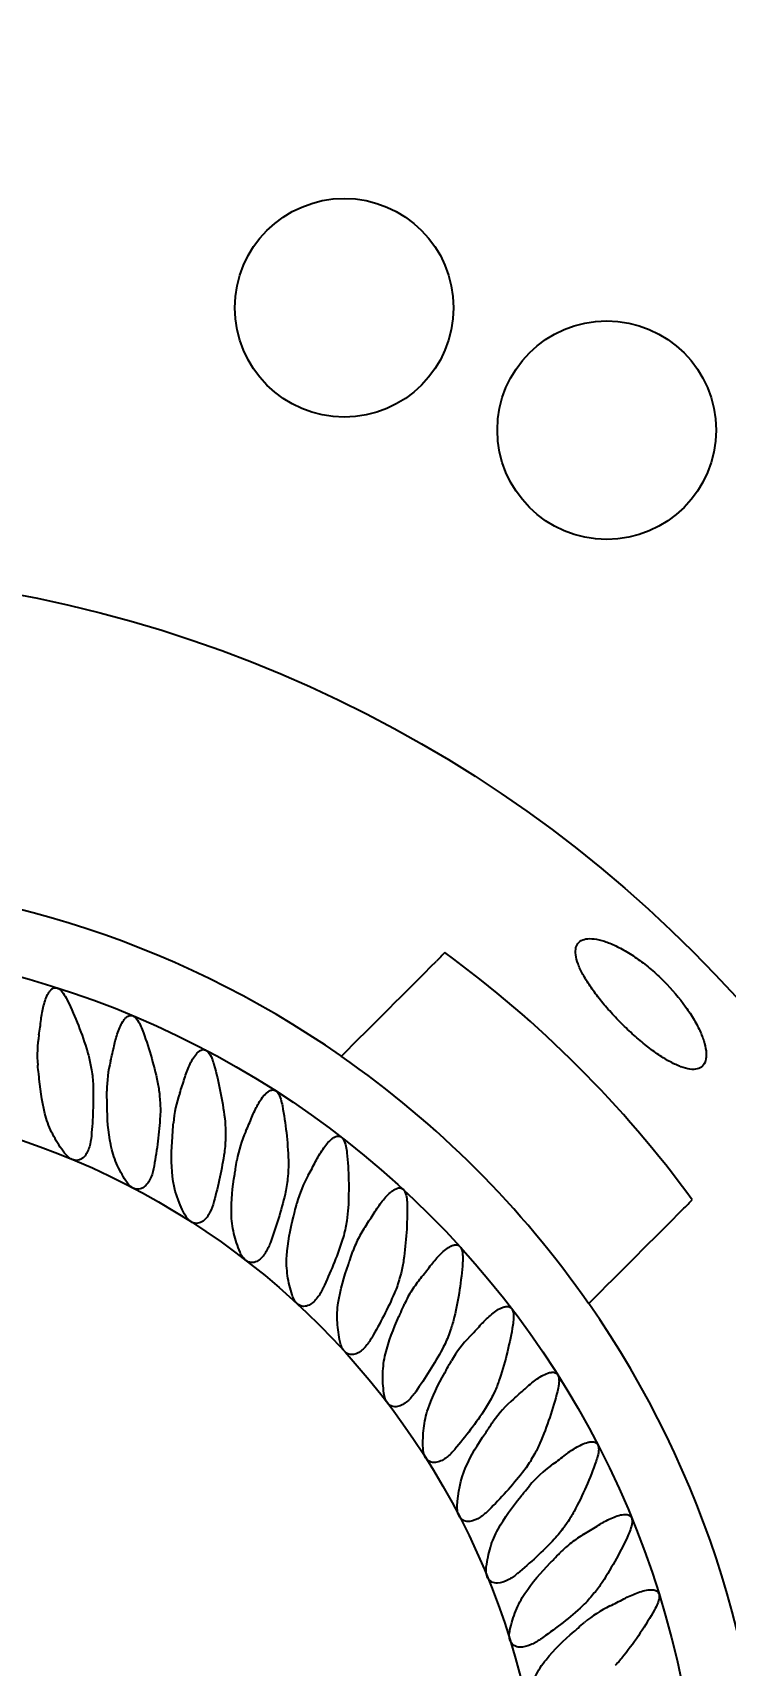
# Model space of a CAD drawing. Header units: millimetres. Extents: x 8 to 3888, y -9869 to 412.
# Drawn here: x 132.7 to 156.5, y 208.7 to 264.8 of the extents above; entities that cross this region are included whole.
import ezdxf

# ---------------------------------------------------------------- set-up
doc = ezdxf.new("R2010")
doc.units = ezdxf.units.MM
doc.layers.add('DIMENSIONS', color=2, linetype='Continuous')
doc.layers.add('OUTLINE', color=7, linetype='Continuous', lineweight=25)
doc.styles.add('SLDTEXTSTYLE0', font='TXT', dxfattribs={"width": 0.75})
doc.dimstyles.new('SLDDIMSTYLE0', dxfattribs={"dimtxt": 3.5, "dimasz": 2, "dimexe": 0, "dimexo": 0.0625, "dimgap": 0.875, "dimtad": 1, "dimdec": 1, "dimrnd": 1e-09, "dimzin": 12, "dimdsep": 46, "dimtxsty": 'SLDTEXTSTYLE0', "dimblk1": 'NONE', "dimsah": 1, "dimcen": 0, "dimadec": 0, "dimazin": 3, "dimtfac": 1, "dimtdec": 1, "dimtmove": 0, "dimatfit": 3, "dimldrblk": 'NONE', "dimfxl": 0, "dimfrac": 2, "dimtolj": 1, "dimtzin": 12, "dimarcsym": 0})
doc.dimstyles.new('SLDDIMSTYLE2', dxfattribs={"dimtxt": 3.5, "dimasz": 2, "dimexe": 0, "dimexo": 0.0625, "dimgap": 0.875, "dimtad": 1, "dimdec": 4, "dimzin": 12, "dimdsep": 46, "dimtxsty": 'SLDTEXTSTYLE0', "dimsah": 1, "dimcen": 0.09, "dimazin": 3, "dimtfac": 1, "dimtofl": 0, "dimtmove": 0, "dimatfit": 3, "dimfxl": 0, "dimfrac": 2, "dimtolj": 1, "dimtzin": 12, "dimarcsym": 0})

# ---------------------------------------------------------------- blocks, each defined once
blk = doc.blocks.new('_D_1')
at = {"layer": 'DIMENSIONS'}
for q in [(77.725, 281.754), (139.774, 174.281)]:
    blk.add_line((108.049, 229.232), q, dxfattribs=at)
blk.add_solid([(108.049, 229.232), (107.482, 231.214), (106.616, 230.714)], dxfattribs=at)
at = {"layer": 'DIMENSIONS', "char_height": 3.5, "attachment_point": 1, "rotation": 300, "style": 'SLDTEXTSTYLE0'}
for s, insert in [('%%c', (82.425, 282.634)), ('63,5', (85.051, 278.086))]:
    blk.add_mtext(s, dxfattribs=dict(at, insert=insert))
blk = doc.blocks.new('_None')
blk = doc.blocks.new('_D_4')
at = {"layer": 'DIMENSIONS'}
blk.add_line((134.666, 154.085), (146.809, 133.053), dxfattribs=at)
blk.add_arc((123.912, 172.713), 43.795, 270, 300, dxfattribs=at)
for points in [[(145.809, 134.785), (143.814, 134.264), (144.295, 133.386)], [(123.912, 128.918), (125.922, 128.464), (125.9, 129.463)]]:
    blk.add_solid(points, dxfattribs=at)
at = {"layer": 'DIMENSIONS', "insert": (130.679, 133.857), "char_height": 3.5, "attachment_point": 1, "rotation": 15, "style": 'SLDTEXTSTYLE0'}
blk.add_mtext('30°', dxfattribs=at)

msp = doc.modelspace()

# ---------------------------------------------------------------- linework, layer by layer
at = {"layer": 'OUTLINE'}
for p, q in [((134.70623, 229.34798), (134.73781, 229.16887)), ((137.06991, 228.30216), (137.08576, 228.12099)), ((139.33344, 227.05432), (139.33344, 226.87245)), ((141.4796, 225.61395), (141.46375, 225.43277)), ((143.49206, 223.992), (143.46048, 223.8129)), ((145.3555, 222.20084), (145.30843, 222.02516)), ((147.05574, 220.25407), (146.99353, 220.08317)), ((148.57983, 218.16653), (148.50297, 218.0017)), ((149.91619, 215.9541), (149.82525, 215.7966)), ((151.05463, 213.63362), (150.95032, 213.48464)), ((151.9865, 211.22275), (151.8696, 211.08343))]:
    msp.add_line(p, q, dxfattribs=at)
for centre, radius in [((143.40668, 255.31901), 3.75), ((152.41153, 251.11998), 3.75), ((123.91153, 201.75653), 44.5), ((123.91153, 201.75653), 31.72583), ((123.91153, 201.75653), 26.37716)]:
    msp.add_circle(centre, radius, dxfattribs=at)
for radius, start, end in [(33.96882, 55.173677, 124.826323), (38.92189, 36.132214, 53.867786), (33.9621, 34.824287, 55.175713), (33.96882, 325.173677, 34.826323)]:
    msp.add_arc((123.91153, 201.75653), radius, start, end, dxfattribs=at)
for points, knots in [([(154.36953, 232.21453), (154.22934, 232.35472), (154.08595, 232.487), (153.79309, 232.73647), (153.64195, 232.85482), (153.34258, 233.0692), (153.19486, 233.16514), (152.9037, 233.33511), (152.75955, 233.40924), (152.48835, 233.52929), (152.35972, 233.57625), (152.1172, 233.64388), (152.00536, 233.6638), (151.80598, 233.67603), (151.71695, 233.66847), (151.56522, 233.62575), (151.50369, 233.59119), (151.40866, 233.49645), (151.37513, 233.43537), (151.33935, 233.29134), (151.33654, 233.20844), (151.36099, 233.02044), (151.38863, 232.91528), (151.47156, 232.69119), (151.52692, 232.57126), (151.66599, 232.31448), (151.74758, 232.1816), (151.93286, 231.90756), (152.03791, 231.76469), (152.26479, 231.4776), (152.3858, 231.33416), (152.64249, 231.04717), (152.77925, 230.9027), (153.05614, 230.62576), (153.19747, 230.49183), (153.48615, 230.23336), (153.63158, 230.11067), (153.91677, 229.88515), (154.05866, 229.78059), (154.33567, 229.59311), (154.46816, 229.51185), (154.72195, 229.37411), (154.84442, 229.31731), (155.06944, 229.23386), (155.17268, 229.20661), (155.36096, 229.18162), (155.44565, 229.18433), (155.58939, 229.21975), (155.64958, 229.25223), (155.74582, 229.34791), (155.78044, 229.40984), (155.82304, 229.55975), (155.83103, 229.64895), (155.81896, 229.84958), (155.79928, 229.96005), (155.73258, 230.20062), (155.68487, 230.33189), (155.56494, 230.60312), (155.4926, 230.74413), (155.32217, 231.03666), (155.22485, 231.18655), (154.90558, 231.63276), (154.6499, 231.93416), (154.36953, 232.21453)], [0, 0, 0, 0, 0.03125, 0.03125, 0.0625, 0.0625, 0.09375, 0.09375, 0.125, 0.125, 0.15625, 0.15625, 0.1875, 0.1875, 0.21875, 0.21875, 0.25, 0.25, 0.28125, 0.28125, 0.3125, 0.3125, 0.34375, 0.34375, 0.375, 0.375, 0.40625, 0.40625, 0.4375, 0.4375, 0.46875, 0.46875, 0.5, 0.5, 0.53125, 0.53125, 0.5625, 0.5625, 0.59375, 0.59375, 0.625, 0.625, 0.65625, 0.65625, 0.6875, 0.6875, 0.71875, 0.71875, 0.75, 0.75, 0.78125, 0.78125, 0.8125, 0.8125, 0.84375, 0.84375, 0.875, 0.875, 0.90625, 0.90625, 0.9375, 0.9375, 1, 1, 1, 1]), ([(133.0079, 230.89425), (133.02816, 231.05511), (133.05609, 231.21516), (133.11458, 231.44473), (133.13684, 231.51957), (133.18997, 231.66483), (133.2204, 231.7354), (133.28002, 231.83542), (133.30207, 231.86739), (133.35376, 231.92545), (133.38301, 231.95144), (133.4542, 231.98693), (133.49658, 231.99404), (133.57831, 231.97725), (133.61528, 231.95589), (133.71217, 231.8793), (133.75987, 231.81459), (133.8465, 231.68026), (133.88352, 231.61048), (133.91776, 231.5393)], [0, 0, 0, 0, 0.25, 0.25, 0.375, 0.375, 0.5, 0.5, 0.5625, 0.5625, 0.625, 0.625, 0.6875, 0.6875, 0.75, 0.75, 0.875, 0.875, 1, 1, 1, 1]), ([(133.91776, 231.5393), (134.05035, 231.26364), (134.17405, 230.98023), (134.40187, 230.39653), (134.50659, 230.0943), (134.60035, 229.78796)], [0, 0, 0, 0, 0.5, 0.5, 1, 1, 1, 1]), ([(135.5128, 229.99057), (135.54705, 230.14922), (135.58883, 230.30633), (135.66743, 230.53064), (135.69628, 230.60357), (135.76243, 230.74448), (135.79984, 230.81331), (135.8677, 230.90665), (135.8923, 230.93617), (135.94891, 230.98901), (135.98093, 231.01232), (136.054, 231.04035), (136.09732, 231.04338), (136.17653, 231.01906), (136.21143, 230.99442), (136.30077, 230.90967), (136.34295, 230.84045), (136.41682, 230.70018), (136.44754, 230.62769), (136.47542, 230.55386)], [0, 0, 0, 0, 0.25, 0.25, 0.375, 0.375, 0.5, 0.5, 0.5625, 0.5625, 0.625, 0.625, 0.6875, 0.6875, 0.75, 0.75, 0.875, 0.875, 1, 1, 1, 1]), ([(137.92941, 228.87201), (137.9777, 229.02821), (138.03239, 229.17915), (138.12983, 229.3951), (138.16489, 229.46534), (138.24348, 229.60083), (138.28679, 229.66628), (138.36292, 229.75381), (138.39027, 229.78127), (138.45091, 229.82864), (138.48462, 229.84912), (138.56121, 229.87086), (138.60369, 229.8699), (138.68102, 229.83831), (138.71338, 229.81064), (138.79413, 229.71925), (138.8303, 229.64661), (138.89149, 229.50107), (138.916, 229.42569), (138.93747, 229.34926)], [0, 0, 0, 0, 0.25, 0.25, 0.375, 0.375, 0.5, 0.5, 0.5625, 0.5625, 0.625, 0.625, 0.6875, 0.6875, 0.75, 0.75, 0.875, 0.875, 1, 1, 1, 1]), ([(134.79216, 228.63819), (134.80111, 228.34765), (134.79862, 228.05826), (134.77743, 227.48196), (134.75857, 227.19374), (134.7339, 226.91073)], [0, 0, 0, 0, 0.5, 0.5, 1, 1, 1, 1]), ([(140.23934, 227.54709), (140.30012, 227.69618), (140.36714, 227.84103), (140.4835, 228.04893), (140.52518, 228.11693), (140.61511, 228.24496), (140.66318, 228.30557), (140.74654, 228.38642), (140.77608, 228.41145), (140.84037, 228.45363), (140.87577, 228.47137), (140.95391, 228.48706), (140.99642, 228.48278), (141.07062, 228.4455), (141.10113, 228.41494), (141.17429, 228.31661), (141.20416, 228.24064), (141.25261, 228.08986), (141.27041, 228.0128), (141.28515, 227.93467)], [0, 0, 0, 0, 0.25, 0.25, 0.375, 0.375, 0.5, 0.5, 0.5625, 0.5625, 0.625, 0.625, 0.6875, 0.6875, 0.75, 0.75, 0.875, 0.875, 1, 1, 1, 1]), ([(133.8149, 226.31751), (133.6776, 226.49774), (133.55258, 226.68564), (133.3379, 227.08367), (133.24832, 227.29531), (133.18592, 227.51362)], [0, 0, 0, 0, 0.5, 0.5, 1, 1, 1, 1]), ([(137.09364, 227.58759), (137.07723, 227.29726), (137.04952, 227.00916), (136.97819, 226.43696), (136.9343, 226.1516), (136.88505, 225.87178)], [0, 0, 0, 0, 0.5, 0.5, 1, 1, 1, 1]), ([(141.28515, 227.93467), (141.3416, 227.63558), (141.38777, 227.33021), (141.45701, 226.7056), (141.47997, 226.38525), (141.4912, 226.06634)], [0, 0, 0, 0, 0.5, 0.5, 1, 1, 1, 1]), ([(134.7332, 226.90277), (134.72179, 226.7747), (134.70134, 226.64863), (134.62641, 226.40418), (134.5714, 226.28244), (134.43852, 226.14335), (134.38441, 226.1041), (134.25876, 226.06184), (134.18982, 226.06115), (134.06116, 226.09712), (134.00247, 226.13184), (133.89904, 226.21632), (133.85484, 226.26507), (133.8149, 226.31751)], [0, 0, 0, 0, 0.25, 0.25, 0.5, 0.5, 0.625, 0.625, 0.75, 0.75, 0.875, 0.875, 1, 1, 1, 1]), ([(142.425, 226.02589), (142.49854, 226.1691), (142.57925, 226.30975), (142.71357, 226.50676), (142.7604, 226.56989), (142.86079, 226.68901), (142.91462, 226.74576), (143.00448, 226.81859), (143.03582, 226.84073), (143.10414, 226.87721), (143.14124, 226.89157), (143.21925, 226.89985), (143.26174, 226.8917), (143.33225, 226.84765), (143.3595, 226.81492), (143.42407, 226.70968), (143.44662, 226.63273), (143.48191, 226.47733), (143.4928, 226.39929), (143.50062, 226.32084)], [0, 0, 0, 0, 0.25, 0.25, 0.375, 0.375, 0.5, 0.5, 0.5625, 0.5625, 0.625, 0.625, 0.6875, 0.6875, 0.75, 0.75, 0.875, 0.875, 1, 1, 1, 1]), ([(135.91784, 225.36091), (135.79631, 225.55314), (135.68801, 225.75169), (135.50902, 226.16689), (135.43854, 226.3849), (135.3955, 226.60729)], [0, 0, 0, 0, 0.5, 0.5, 1, 1, 1, 1]), ([(139.2948, 226.34039), (139.25314, 226.0525), (139.20041, 225.76787), (139.07949, 225.20412), (139.01092, 224.92381), (138.93747, 224.6493)], [0, 0, 0, 0, 0.5, 0.5, 1, 1, 1, 1]), ([(143.50062, 226.32084), (143.53078, 226.018), (143.55037, 225.70633), (143.56472, 225.07494), (143.55956, 224.75866), (143.54305, 224.44167)], [0, 0, 0, 0, 0.5, 0.5, 1, 1, 1, 1]), ([(136.88366, 225.86391), (136.86114, 225.73732), (136.82977, 225.61352), (136.73382, 225.37653), (136.66841, 225.26005), (136.52392, 225.13306), (136.46658, 225.09868), (136.33773, 225.06753), (136.26899, 225.07285), (136.14396, 225.1199), (136.08852, 225.1596), (135.99285, 225.25277), (135.95307, 225.30519), (135.91784, 225.36091)], [0, 0, 0, 0, 0.25, 0.25, 0.5, 0.5, 0.625, 0.625, 0.75, 0.75, 0.875, 0.875, 1, 1, 1, 1]), ([(138.93539, 224.64158), (138.90194, 224.51749), (138.85992, 224.39695), (138.74377, 224.16931), (138.66851, 224.05902), (138.51366, 223.94505), (138.4536, 223.91576), (138.32264, 223.89579), (138.25463, 223.90696), (138.13415, 223.96452), (138.08237, 224.00879), (137.99507, 224.10989), (137.95982, 224.16575), (137.92941, 224.22467)], [0, 0, 0, 0, 0.25, 0.25, 0.5, 0.5, 0.625, 0.625, 0.75, 0.75, 0.875, 0.875, 1, 1, 1, 1]), ([(141.37889, 224.9061), (141.31234, 224.62314), (141.23504, 224.34425), (141.06541, 223.79307), (140.9726, 223.51957), (140.87552, 223.25259)], [0, 0, 0, 0, 0.5, 0.5, 1, 1, 1, 1]), ([(144.46977, 224.31998), (144.55578, 224.45667), (144.6488, 224.59011), (144.79905, 224.77374), (144.85109, 224.83246), (144.96174, 224.94264), (145.0203, 224.99438), (145.11518, 225.05856), (145.14806, 225.07783), (145.21908, 225.10839), (145.2572, 225.11971), (145.33654, 225.12158), (145.37817, 225.10985), (145.44476, 225.06004), (145.46921, 225.02501), (145.52458, 224.91439), (145.54037, 224.83558), (145.56198, 224.67774), (145.56605, 224.59899), (145.56699, 224.52007)], [0, 0, 0, 0, 0.25, 0.25, 0.375, 0.375, 0.5, 0.5, 0.5625, 0.5625, 0.625, 0.625, 0.6875, 0.6875, 0.75, 0.75, 0.875, 0.875, 1, 1, 1, 1]), ([(139.8343, 222.91743), (139.74827, 223.12718), (139.67616, 223.34106), (139.57189, 223.78076), (139.5401, 224.00842), (139.53633, 224.23558)], [0, 0, 0, 0, 0.5, 0.5, 1, 1, 1, 1]), ([(145.56699, 224.52007), (145.57065, 224.21585), (145.56304, 223.90434), (145.5223, 223.2735), (145.48957, 222.95871), (145.44548, 222.64434)], [0, 0, 0, 0, 0.5, 0.5, 1, 1, 1, 1]), ([(144.17975, 223.87465), (144.08309, 223.73155), (143.99417, 223.5836), (143.83492, 223.27607), (143.76415, 223.11511), (143.70557, 222.95105)], [0, 0, 0, 0, 0.5, 0.5, 1, 1, 1, 1]), ([(140.87279, 223.24508), (140.82862, 223.12432), (140.77623, 223.00785), (140.64059, 222.79112), (140.55594, 222.68777), (140.3916, 222.5878), (140.32917, 222.56389), (140.19686, 222.55559), (140.13009, 222.57277), (140.01513, 222.64081), (139.96743, 222.68954), (139.88938, 222.79791), (139.85931, 222.85644), (139.8343, 222.91743)], [0, 0, 0, 0, 0.25, 0.25, 0.5, 0.5, 0.625, 0.625, 0.75, 0.75, 0.875, 0.875, 1, 1, 1, 1]), ([(143.33004, 223.29563), (143.23914, 223.01973), (143.13786, 222.7487), (142.9208, 222.21428), (142.80442, 221.94972), (142.68448, 221.69228)], [0, 0, 0, 0, 0.5, 0.5, 1, 1, 1, 1]), ([(146.35807, 222.44235), (146.45633, 222.5719), (146.56026, 222.69621), (146.78169, 222.92307), (146.89904, 223.02978), (147.0674, 223.12288), (147.10257, 223.13932), (147.17539, 223.16292), (147.21417, 223.17062), (147.29318, 223.16489), (147.33339, 223.14912), (147.39468, 223.09341), (147.41593, 223.05601), (147.46069, 222.94176), (147.46969, 222.86083), (147.47727, 222.70303), (147.47448, 222.62456), (147.46856, 222.54605)], [0, 0, 0, 0, 0.25, 0.25, 0.5, 0.5, 0.5625, 0.5625, 0.625, 0.625, 0.6875, 0.6875, 0.75, 0.75, 0.875, 0.875, 1, 1, 1, 1]), ([(141.618, 221.44914), (141.55108, 221.664), (141.49779, 221.88273), (141.43179, 222.33188), (141.42, 222.56154), (141.43605, 222.78825)], [0, 0, 0, 0, 0.5, 0.5, 1, 1, 1, 1]), ([(147.46856, 222.54605), (147.44569, 222.24274), (147.41107, 221.93381), (147.31543, 221.30832), (147.25535, 220.99741), (147.18403, 220.68805)], [0, 0, 0, 0, 0.5, 0.5, 1, 1, 1, 1]), ([(146.03035, 222.02399), (145.92169, 221.89), (145.82012, 221.75028), (145.63415, 221.45692), (145.54968, 221.30259), (145.47747, 221.14523)], [0, 0, 0, 0, 0.5, 0.5, 1, 1, 1, 1]), ([(142.68109, 221.68504), (142.62657, 221.56859), (142.56423, 221.45712), (142.41022, 221.25304), (142.31688, 221.15746), (142.14445, 221.0722), (142.08017, 221.05382), (141.94764, 221.05709), (141.88263, 221.08002), (141.77403, 221.15782), (141.73076, 221.21052), (141.66246, 221.32528), (141.6376, 221.38621), (141.618, 221.44914)], [0, 0, 0, 0, 0.25, 0.25, 0.5, 0.5, 0.625, 0.625, 0.75, 0.75, 0.875, 0.875, 1, 1, 1, 1]), ([(145.1334, 221.52123), (145.01888, 221.25449), (144.8944, 220.99337), (144.63151, 220.47974), (144.49244, 220.22618), (144.35055, 219.98025)], [0, 0, 0, 0, 0.5, 0.5, 1, 1, 1, 1]), ([(143.26695, 219.83099), (143.21828, 220.05419), (143.18449, 220.2782), (143.15848, 220.72858), (143.16673, 220.9569), (143.2024, 221.18086)], [0, 0, 0, 0, 0.5, 0.5, 1, 1, 1, 1]), ([(148.07554, 220.40729), (148.18536, 220.52848), (148.29903, 220.64255), (148.54014, 220.84982), (148.66646, 220.94603), (148.84315, 221.02405), (148.87956, 221.03725), (148.95457, 221.05418), (148.99363, 221.05818), (149.07151, 221.04504), (149.10993, 221.02552), (149.16562, 220.96436), (149.18318, 220.92564), (149.21762, 220.80762), (149.21942, 220.72764), (149.21319, 220.56922), (149.20356, 220.49133), (149.19084, 220.4138)], [0, 0, 0, 0, 0.25, 0.25, 0.5, 0.5, 0.5625, 0.5625, 0.625, 0.625, 0.6875, 0.6875, 0.75, 0.75, 0.875, 0.875, 1, 1, 1, 1]), ([(149.19084, 220.4138), (149.14164, 220.11369), (149.08039, 219.80973), (148.93049, 219.19434), (148.84349, 218.88968), (148.74546, 218.58768)], [0, 0, 0, 0, 0.5, 0.5, 1, 1, 1, 1]), ([(144.34655, 219.97333), (144.28209, 219.86207), (144.21027, 219.75647), (144.03906, 219.56659), (143.93775, 219.4795), (143.75854, 219.40959), (143.69291, 219.39689), (143.56117, 219.41169), (143.4984, 219.4402), (143.397, 219.52717), (143.35848, 219.58344), (143.30044, 219.70372), (143.28099, 219.76659), (143.26695, 219.83099)], [0, 0, 0, 0, 0.25, 0.25, 0.5, 0.5, 0.625, 0.625, 0.75, 0.75, 0.875, 0.875, 1, 1, 1, 1]), ([(146.77526, 219.59642), (146.63802, 219.34084), (146.49128, 219.09159), (146.18452, 218.60265), (146.0238, 218.36208), (145.86108, 218.12952)], [0, 0, 0, 0, 0.5, 0.5, 1, 1, 1, 1]), ([(144.76859, 218.07527), (144.73961, 218.30144), (144.72543, 218.52736), (144.73872, 218.97859), (144.7669, 219.20572), (144.82193, 219.42563)], [0, 0, 0, 0, 0.5, 0.5, 1, 1, 1, 1]), ([(149.60911, 218.23028), (149.72881, 218.3412), (149.85192, 218.44492), (150.11061, 218.63072), (150.24569, 218.71579), (150.42725, 218.7777), (150.46464, 218.78771), (150.54106, 218.79811), (150.58036, 218.79868), (150.65672, 218.77887), (150.69327, 218.75619), (150.74364, 218.6902), (150.75774, 218.64991), (150.78158, 218.53053), (150.77652, 218.44957), (150.75668, 218.29332), (150.74031, 218.21628), (150.72074, 218.13957)], [0, 0, 0, 0, 0.25, 0.25, 0.5, 0.5, 0.5625, 0.5625, 0.625, 0.625, 0.6875, 0.6875, 0.75, 0.75, 0.875, 0.875, 1, 1, 1, 1]), ([(145.85649, 218.12298), (145.78257, 218.01776), (145.70182, 217.91882), (145.51472, 217.74458), (145.4062, 217.66666), (145.22158, 217.61263), (145.15509, 217.6057), (145.02514, 217.63193), (144.9651, 217.6658), (144.87166, 217.76128), (144.8382, 217.82069), (144.79086, 217.94557), (144.77696, 218.00989), (144.76859, 218.07527)], [0, 0, 0, 0, 0.25, 0.25, 0.5, 0.5, 0.625, 0.625, 0.75, 0.75, 0.875, 0.875, 1, 1, 1, 1]), ([(150.72074, 218.13957), (150.64557, 217.84492), (150.55817, 217.5478), (150.35532, 216.94809), (150.24188, 216.65156), (150.11789, 216.35921)], [0, 0, 0, 0, 0.5, 0.5, 1, 1, 1, 1]), ([(146.11149, 216.19536), (146.10232, 216.42363), (146.10795, 216.6501), (146.16053, 217.09815), (146.20831, 217.32157), (146.28232, 217.53593)], [0, 0, 0, 0, 0.5, 0.5, 1, 1, 1, 1]), ([(148.2431, 217.53582), (148.08422, 217.29335), (147.91635, 217.05786), (147.56799, 216.5973), (147.38687, 216.37161), (147.20455, 216.15419)], [0, 0, 0, 0, 0.5, 0.5, 1, 1, 1, 1]), ([(150.94711, 215.9279), (151.07561, 216.02765), (151.20703, 216.12011), (151.48085, 216.28272), (151.62261, 216.35547), (151.80779, 216.40152), (151.84528, 216.40828), (151.92244, 216.41244), (151.96194, 216.40987), (152.03685, 216.38409), (152.07146, 216.3589), (152.11677, 216.28897), (152.12755, 216.2478), (152.14151, 216.12563), (152.12951, 216.04635), (152.09581, 215.89051), (152.07266, 215.81502), (152.0466, 215.74065)], [0, 0, 0, 0, 0.25, 0.25, 0.5, 0.5, 0.5625, 0.5625, 0.625, 0.625, 0.6875, 0.6875, 0.75, 0.75, 0.875, 0.875, 1, 1, 1, 1]), ([(147.19941, 216.14807), (147.11661, 216.0497), (147.02754, 215.95817), (146.82596, 215.8009), (146.71106, 215.73273), (146.52244, 215.695), (146.4556, 215.69389), (146.32843, 215.73135), (146.27156, 215.77032), (146.18681, 215.87358), (146.15865, 215.93568), (146.12238, 216.06421), (146.11414, 216.1295), (146.11149, 216.19536)], [0, 0, 0, 0, 0.25, 0.25, 0.5, 0.5, 0.625, 0.625, 0.75, 0.75, 0.875, 0.875, 1, 1, 1, 1]), ([(152.0466, 215.74065), (151.94604, 215.45369), (151.83313, 215.16545), (151.57907, 214.5863), (151.4399, 214.30009), (151.29088, 214.01961)], [0, 0, 0, 0, 0.5, 0.5, 1, 1, 1, 1]), ([(149.52577, 215.35514), (149.34648, 215.1276), (149.15874, 214.90763), (148.77135, 214.47894), (148.57125, 214.26991), (148.37076, 214.06928)], [0, 0, 0, 0, 0.5, 0.5, 1, 1, 1, 1]), ([(148.3651, 214.06363), (148.27404, 213.97285), (148.17733, 213.88943), (147.96281, 213.75033), (147.84241, 213.69244), (147.65122, 213.67129), (147.58453, 213.67601), (147.46111, 213.72441), (147.40786, 213.76819), (147.33242, 213.87844), (147.30978, 213.94276), (147.28485, 214.07397), (147.28234, 214.13972), (147.28544, 214.20556)], [0, 0, 0, 0, 0.25, 0.25, 0.5, 0.5, 0.625, 0.625, 0.75, 0.75, 0.875, 0.875, 1, 1, 1, 1]), ([(152.07935, 213.51767), (152.21617, 213.60592), (152.3554, 213.68673), (152.57134, 213.79059), (152.64397, 213.822), (152.79131, 213.87501), (152.86631, 213.89702), (152.98006, 213.9147), (153.01858, 213.91806), (153.09565, 213.91505), (153.13452, 213.90877), (153.2061, 213.87612), (153.23833, 213.84733), (153.27643, 213.77378), (153.28338, 213.73154), (153.28614, 213.6097), (153.26706, 213.53079), (153.22036, 213.38029), (153.19088, 213.30735), (153.15833, 213.2353)], [0, 0, 0, 0, 0.25, 0.25, 0.375, 0.375, 0.5, 0.5, 0.5625, 0.5625, 0.625, 0.625, 0.6875, 0.6875, 0.75, 0.75, 0.875, 0.875, 1, 1, 1, 1]), ([(148.2815, 212.12102), (148.31209, 212.3473), (148.35771, 212.57262), (148.48771, 213.00469), (148.57229, 213.2131), (148.68252, 213.41156)], [0, 0, 0, 0, 0.5, 0.5, 1, 1, 1, 1]), ([(150.61349, 213.07097), (150.41514, 212.86), (150.20894, 212.65722), (149.78548, 212.26377), (149.56797, 212.07301), (149.35081, 211.89067)], [0, 0, 0, 0, 0.5, 0.5, 1, 1, 1, 1]), ([(151.6283, 213.23663), (151.48102, 213.14828), (151.33799, 213.05196), (151.06245, 212.83962), (150.93002, 212.72327), (150.80821, 212.59996)], [0, 0, 0, 0, 0.5, 0.5, 1, 1, 1, 1]), ([(153.15833, 213.2353), (153.03314, 212.95819), (152.89559, 212.68102), (152.59236, 212.12677), (152.42843, 211.85316), (152.25549, 211.58667)], [0, 0, 0, 0, 0.5, 0.5, 1, 1, 1, 1]), ([(149.34468, 211.88553), (149.24605, 211.80303), (149.14244, 211.72836), (148.91662, 211.60849), (148.79163, 211.56131), (148.59932, 211.5569), (148.5333, 211.56742), (148.41457, 211.62638), (148.36533, 211.67464), (148.2998, 211.79105), (148.28285, 211.8571), (148.26945, 211.98997), (148.27267, 212.0557), (148.2815, 212.12102)], [0, 0, 0, 0, 0.25, 0.25, 0.5, 0.5, 0.625, 0.625, 0.75, 0.75, 0.875, 0.875, 1, 1, 1, 1]), ([(149.09209, 209.9576), (149.14215, 210.17974), (149.20728, 210.40061), (149.37463, 210.82018), (149.47712, 211.02042), (149.60407, 211.20828)], [0, 0, 0, 0, 0.5, 0.5, 1, 1, 1, 1]), ([(152.99721, 211.01793), (153.14115, 211.09389), (153.28821, 211.16276), (153.51051, 211.2467), (153.58501, 211.2715), (153.73589, 211.31147), (153.81252, 211.32694), (153.92697, 211.33489), (153.96516, 211.33505), (154.04213, 211.3257), (154.08033, 211.31635), (154.14962, 211.27794), (154.17939, 211.24702), (154.21179, 211.17038), (154.21528, 211.12796), (154.20777, 211.00505), (154.18218, 210.92914), (154.1219, 210.78148), (154.08605, 210.7113), (154.04748, 210.6426)], [0, 0, 0, 0, 0.25, 0.25, 0.375, 0.375, 0.5, 0.5, 0.5625, 0.5625, 0.625, 0.625, 0.6875, 0.6875, 0.75, 0.75, 0.875, 0.875, 1, 1, 1, 1]), ([(151.498, 210.70068), (151.2819, 210.5077), (151.05881, 210.32368), (150.60292, 209.96882), (150.36956, 209.7977), (150.13725, 209.63492)], [0, 0, 0, 0, 0.5, 0.5, 1, 1, 1, 1]), ([(154.04748, 210.6426), (153.8986, 210.37743), (153.73748, 210.11341), (153.38746, 209.58821), (153.19994, 209.32938), (153.00438, 209.07893)], [0, 0, 0, 0, 0.5, 0.5, 1, 1, 1, 1]), ([(150.1307, 209.63034), (150.02526, 209.55675), (149.91554, 209.49139), (149.68012, 209.39166), (149.5515, 209.35555), (149.35953, 209.36793), (149.29468, 209.38415), (149.18154, 209.45324), (149.1367, 209.50561), (149.08156, 209.62729), (149.07043, 209.69456), (149.06866, 209.8281), (149.0776, 209.8933), (149.09209, 209.9576)], [0, 0, 0, 0, 0.25, 0.25, 0.5, 0.5, 0.625, 0.625, 0.75, 0.75, 0.875, 0.875, 1, 1, 1, 1]), ([(149.71104, 207.73176), (149.78011, 207.94819), (149.86416, 208.16255), (150.06773, 208.56654), (150.18737, 208.75714), (150.33007, 208.93306)], [0, 0, 0, 0, 0.5, 0.5, 1, 1, 1, 1])]:
    msp.add_open_spline(points, degree=3, knots=knots, dxfattribs=at)
for points in [[(146.86184, 233.19213), (146.77182, 233.10211), (146.67629, 233.00657), (146.57518, 232.90547)], [(143.31081, 229.6411), (144.39917, 230.72946), (145.48726, 231.81755), (146.57518, 232.90547)], [(132.93326, 230.36807), (132.96133, 230.54449), (132.98593, 230.7199), (133.0079, 230.89425)], [(132.93326, 230.36807), (132.87821, 230.02209), (132.86146, 229.67626), (132.89383, 229.33061)], [(136.47542, 230.55386), (136.69243, 229.9792), (136.86905, 229.37787), (137.00278, 228.7497)], [(134.60035, 229.78796), (134.64448, 229.64378), (134.67993, 229.49716), (134.70623, 229.34798)], [(135.39259, 229.4729), (135.43592, 229.64618), (135.47572, 229.81878), (135.5128, 229.99057)], [(132.92611, 229.03409), (132.91381, 229.13275), (132.9031, 229.23159), (132.89383, 229.33061)], [(134.73781, 229.16887), (134.76859, 228.9943), (134.78663, 228.81739), (134.79216, 228.63819)], [(135.39259, 229.4729), (135.30774, 229.13362), (135.26077, 228.79062), (135.26289, 228.44282)], [(138.93747, 229.34926), (139.10529, 228.75173), (139.2278, 228.13778), (139.30557, 227.50601)], [(143.31081, 229.6411), (143.30928, 229.63956), (143.30766, 229.63795), (143.30598, 229.63626)], [(132.94578, 228.85289), (132.9402, 228.91334), (132.93363, 228.97377), (132.92611, 229.03409)], [(133.18592, 227.51362), (133.06196, 227.94731), (132.98808, 228.39407), (132.94578, 228.85289)], [(137.00278, 228.7497), (137.03428, 228.6017), (137.05675, 228.45253), (137.06991, 228.30216)], [(137.76454, 228.36679), (137.82241, 228.53446), (137.87732, 228.70351), (137.92941, 228.87201)], [(135.2692, 228.14462), (135.26554, 228.24399), (135.2635, 228.34339), (135.26289, 228.44282)], [(135.273, 227.96239), (135.27272, 228.0231), (135.27144, 228.08387), (135.2692, 228.14462)], [(137.08576, 228.12099), (137.10121, 227.94438), (137.10376, 227.76657), (137.09364, 227.58759)], [(137.76454, 228.36679), (137.6504, 228.03608), (137.57374, 227.69847), (137.54556, 227.35194)], [(135.3955, 226.60729), (135.30985, 227.04997), (135.27515, 227.50146), (135.273, 227.96239)], [(139.30557, 227.50601), (139.3239, 227.35711), (139.33344, 227.20659), (139.33344, 227.05432)], [(140.03106, 227.05816), (140.10365, 227.2209), (140.17301, 227.38438), (140.23934, 227.54709)], [(134.7339, 226.91073), (134.73367, 226.90808), (134.73344, 226.90543), (134.7332, 226.90277)], [(137.51769, 225.51183), (137.47096, 225.96011), (137.47571, 226.41291), (137.51376, 226.87245)], [(137.51376, 226.87245), (137.51877, 226.93295), (137.52279, 226.9936), (137.52585, 227.05432)], [(137.52585, 227.05432), (137.53087, 227.15364), (137.5375, 227.25284), (137.54556, 227.35194)], [(139.33344, 226.87245), (139.33344, 226.69578), (139.32039, 226.51717), (139.2948, 226.34039)], [(140.03106, 227.05816), (139.88917, 226.74007), (139.78303, 226.41068), (139.72446, 226.06625)], [(136.88505, 225.87178), (136.88459, 225.86916), (136.88413, 225.86654), (136.88366, 225.86391)], [(139.65099, 225.59137), (139.66126, 225.6512), (139.67055, 225.71127), (139.6789, 225.77149)], [(139.6789, 225.77149), (139.69255, 225.86999), (139.7078, 225.96824), (139.72446, 226.06625)], [(141.4912, 226.06634), (141.49649, 225.91639), (141.49273, 225.76394), (141.4796, 225.61395)], [(142.1749, 225.55697), (142.26173, 225.71335), (142.34494, 225.86995), (142.425, 226.02589)], [(137.92941, 224.22467), (137.71832, 224.63364), (137.56498, 225.05819), (137.51769, 225.51183)], [(139.53633, 224.23558), (139.52884, 224.68633), (139.57306, 225.13698), (139.65099, 225.59137)], [(141.46375, 225.43277), (141.44835, 225.25678), (141.4198, 225.08003), (141.37889, 224.9061)], [(142.1749, 225.55697), (142.00635, 225.2534), (141.87168, 224.93472), (141.78302, 224.59556)], [(138.93747, 224.6493), (138.93678, 224.64673), (138.93609, 224.64415), (138.93539, 224.64158)], [(155.06046, 224.42018), (155.16189, 224.52161), (155.25738, 224.61711), (155.34712, 224.70685)], [(141.43605, 222.78825), (141.46788, 223.23803), (141.55123, 223.68312), (141.66844, 224.12888)], [(141.66844, 224.12888), (141.68388, 224.1876), (141.69837, 224.24661), (141.71194, 224.30589)], [(141.71194, 224.30589), (141.73413, 224.40283), (141.75788, 224.49937), (141.78302, 224.59556)], [(143.54305, 224.44167), (143.53521, 224.29131), (143.51841, 224.14142), (143.49206, 223.992)], [(144.17975, 223.87465), (144.27994, 224.02296), (144.37636, 224.17153), (144.46977, 224.31998)], [(155.06046, 224.42018), (153.97253, 223.33225), (152.88443, 222.24416), (151.79609, 221.15582)], [(143.46048, 223.8129), (143.4298, 223.63889), (143.38601, 223.46551), (143.33004, 223.29563)], [(140.87552, 223.25259), (140.87461, 223.25008), (140.8737, 223.24758), (140.87279, 223.24508)], [(143.60951, 222.66867), (143.64006, 222.76331), (143.67213, 222.85742), (143.70557, 222.95105)], [(143.2024, 221.18086), (143.27333, 221.62625), (143.39517, 222.06238), (143.55075, 222.49613)], [(143.55075, 222.49613), (143.57125, 222.55328), (143.59082, 222.6108), (143.60951, 222.66867)], [(145.44548, 222.64434), (145.42452, 222.49485), (145.39427, 222.34552), (145.3555, 222.20084)], [(146.03035, 222.02399), (146.14305, 222.16297), (146.25206, 222.30258), (146.35807, 222.44235)], [(145.30843, 222.02516), (145.26257, 221.85403), (145.20416, 221.68605), (145.1334, 221.52123)], [(142.68448, 221.69228), (142.68335, 221.68987), (142.68222, 221.68745), (142.68109, 221.68504)], [(145.28359, 220.70554), (145.30899, 220.76068), (145.3335, 220.81628), (145.35716, 220.8723)], [(145.35716, 220.8723), (145.39585, 220.96392), (145.436, 221.05487), (145.47747, 221.14523)], [(151.79126, 221.15098), (151.79295, 221.15267), (151.79456, 221.15428), (151.79609, 221.15582)], [(144.82193, 219.42563), (144.93144, 219.86326), (145.09084, 220.2871), (145.28359, 220.70554)], [(147.18403, 220.68805), (147.14985, 220.53978), (147.10708, 220.39513), (147.05574, 220.25407)], [(147.7126, 220.01908), (147.83697, 220.14769), (147.95772, 220.27726), (148.07554, 220.40729)], [(144.35055, 219.98025), (144.34922, 219.97794), (144.34789, 219.97563), (144.34655, 219.97333)], [(146.99353, 220.08317), (146.93293, 219.91667), (146.86011, 219.75444), (146.77526, 219.59642)], [(147.7126, 220.01908), (147.47255, 219.77086), (147.25596, 219.49177), (147.08524, 219.19186)], [(146.94161, 218.93045), (146.98813, 219.01835), (147.03606, 219.10546), (147.08524, 219.19186)], [(146.28232, 217.53593), (146.42959, 217.96247), (146.62535, 218.37079), (146.85378, 218.77074)], [(146.85378, 218.77074), (146.88389, 218.82345), (146.91315, 218.8767), (146.94161, 218.93045)], [(148.74546, 218.58768), (148.69862, 218.44334), (148.64344, 218.30295), (148.57983, 218.16653)], [(145.86108, 218.12952), (145.85955, 218.12734), (145.85802, 218.12516), (145.85649, 218.12298)], [(148.50297, 218.0017), (148.42807, 217.84108), (148.34139, 217.68582), (148.2431, 217.53582)], [(149.21372, 217.87519), (149.3488, 217.99244), (149.48039, 218.111), (149.60911, 218.23028)], [(149.21372, 217.87519), (148.95287, 217.64876), (148.7128, 217.38959), (148.51665, 217.10579)], [(148.24936, 216.70644), (148.28395, 216.75633), (148.31774, 216.80682), (148.35077, 216.8579)], [(148.35077, 216.8579), (148.40479, 216.94141), (148.46012, 217.02401), (148.51665, 217.10579)], [(147.57246, 215.52614), (147.7564, 215.93834), (147.98703, 216.32804), (148.24936, 216.70644)], [(150.11789, 216.35921), (150.05882, 216.21992), (149.99167, 216.08484), (149.91619, 215.9541)], [(147.20455, 216.15419), (147.20284, 216.15215), (147.20113, 216.15011), (147.19941, 216.14807)], [(149.82525, 215.7966), (149.73661, 215.64306), (149.63671, 215.49595), (149.52577, 215.35514)], [(150.52227, 215.60862), (150.66703, 215.71364), (150.80845, 215.82028), (150.94711, 215.9279)], [(147.28544, 214.20556), (147.30709, 214.66467), (147.38629, 215.10895), (147.57246, 215.52614)], [(150.52227, 215.60862), (150.2419, 215.40522), (149.98082, 215.16839), (149.76079, 214.9029)], [(149.45972, 214.52837), (149.49852, 214.57506), (149.53659, 214.62241), (149.57395, 214.67041)], [(149.57395, 214.67041), (149.63503, 214.7489), (149.69736, 214.82636), (149.76079, 214.9029)], [(148.37076, 214.06928), (148.36887, 214.0674), (148.36699, 214.06551), (148.3651, 214.06363)], [(148.68252, 213.41156), (148.90176, 213.80629), (149.1655, 214.17439), (149.45972, 214.52837)], [(151.29088, 214.01961), (151.22006, 213.88631), (151.14143, 213.75758), (151.05463, 213.63362)], [(150.95032, 213.48464), (150.84863, 213.33943), (150.73505, 213.20026), (150.61349, 213.07097)], [(151.6283, 213.23663), (151.78164, 213.32862), (151.93182, 213.42252), (152.07935, 213.51767)], [(150.47564, 212.2531), (150.51837, 212.29623), (150.56042, 212.34009), (150.60181, 212.38464)], [(150.60181, 212.38464), (150.66952, 212.45752), (150.73836, 212.52926), (150.80821, 212.59996)], [(149.35081, 211.89067), (149.34877, 211.88895), (149.34672, 211.88724), (149.34468, 211.88553)], [(149.60407, 211.20828), (149.85697, 211.58254), (150.15181, 211.92623), (150.47564, 212.2531)], [(152.25549, 211.58667), (152.17289, 211.4594), (152.08326, 211.33806), (151.9865, 211.22275)], [(151.8696, 211.08343), (151.75563, 210.94761), (151.63033, 210.81885), (151.498, 210.70068)], [(152.52338, 210.77727), (152.21235, 210.62584), (151.91369, 210.43773), (151.65093, 210.2145)], [(152.52338, 210.77727), (152.68414, 210.85553), (152.84193, 210.93599), (152.99721, 211.01793)], [(151.42655, 210.01799), (151.50038, 210.08471), (151.57521, 210.15017), (151.65093, 210.2145)], [(150.13725, 209.63492), (150.13507, 209.63339), (150.13289, 209.63187), (150.1307, 209.63034)], [(150.33007, 208.93306), (150.61477, 209.28402), (150.93847, 209.60068), (151.28939, 209.89794)], [(151.28939, 209.89794), (151.33573, 209.93719), (151.38144, 209.97722), (151.42655, 210.01799)], [(153.00438, 209.07893), (152.911, 208.95933), (152.81114, 208.84627), (152.7047, 208.73983)]]:
    msp.add_open_spline(points, degree=3, dxfattribs=at)

# ---------------------------------------------------------------- dimensions: what is measured, and where the dimension line sits
at = {"layer": 'DIMENSIONS'}
dim = msp.add_diameter_dim_2p(p1=(139.77444, 174.28116), p2=(108.04861, 229.23191), dimstyle='SLDDIMSTYLE0', dxfattribs=at)
dim.commit()
dim.dimension.update_dxf_attribs({"geometry": '_D_1', "text_midpoint": (82.05023, 274.26246), "dimtype": 163})
dim = msp.add_angular_dim_2l(base=(135.24648, 130.41011), line1=((123.91153, 118.38715), (123.91153, 279.77333)), line2=((134.16609, 154.95128), (116.88633, 184.88071)), dimstyle='SLDDIMSTYLE2', dxfattribs=at)
dim.commit()
dim.dimension.update_dxf_attribs({"geometry": '_D_4', "text_midpoint": (135.24648, 130.41011), "dimtype": 162})

doc.saveas('drawing.dxf')
